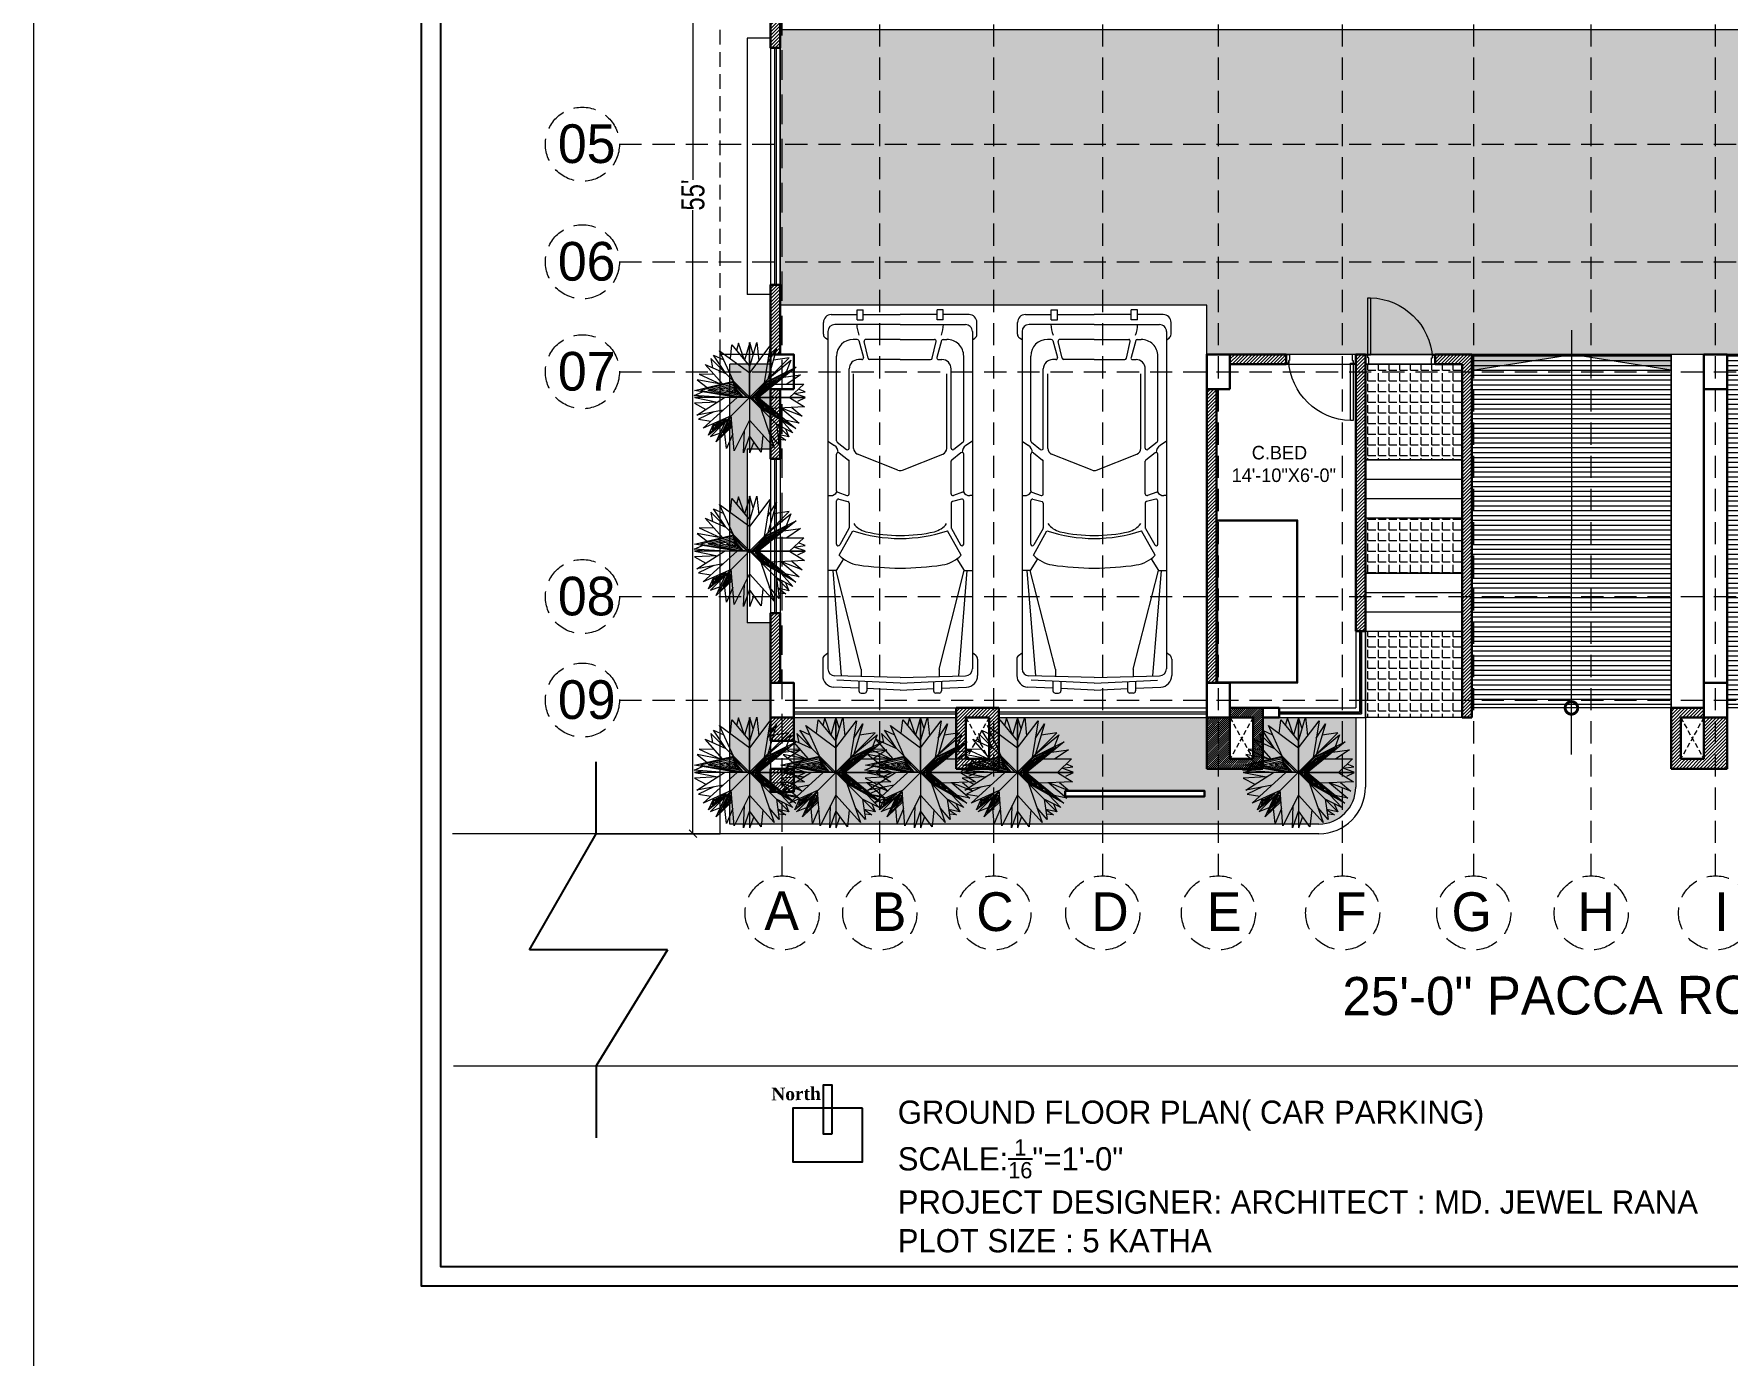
# Model space of a CAD drawing. Header units: inches. Extents: x 23587 to 406221, y -226199 to -75910.
# Drawn here: x 389776 to 390651, y -213408 to -212725 of the extents above; entities that cross this region are included whole.
import ezdxf

# ---------------------------------------------------------------- set-up
doc = ezdxf.new("R2010")
doc.units = ezdxf.units.IN
doc.header["$LTSCALE"] = 25.4
doc.header["$MEASUREMENT"] = 0
doc.header["$PDMODE"] = 34
doc.linetypes.add('DASHED', pattern=[0.75, 0.5, -0.25])
for name, color, linetype, lineweight in [('COLOUM', 1, 'Continuous', 40), ('Fresh air fan', 250, 'Continuous', 0), ('North Line', 7, 'Continuous', 0), ('sill', 252, 'Continuous', 13), ('Text.', 7, 'Continuous', 13), ('wall', 7, 'Continuous', 30)]:
    doc.layers.add(name, color=color, linetype=linetype, lineweight=lineweight)
doc.layers.add('DOOR', color=42, linetype='Continuous')
doc.styles.add('2', font='ARIALN.TTF')
doc.styles.add('ATTR', font='romans.shx', dxfattribs={"width": 0.8, "height": 0.7})
doc.styles.add('MtXpl_Times_New_Roma', font='timesbd.ttf')
doc.styles.add('style3', font='TCCM____.TTF')
doc.styles.add('Swis 721 LrCn BT', font='swisscl.ttf')
doc.dimstyles.new('WORKING DIM_01', dxfattribs={"dimtxt": 7, "dimasz": 4, "dimexe": 0.03, "dimexo": 0.0125, "dimgap": 0.0125, "dimtad": 0, "dimdec": 0, "dimzin": 0, "dimdsep": 46, "dimlunit": 4, "dimtxsty": 'Swis 721 LrCn BT', "dimblk": 'ARCHTICK', "dimcen": 0.135, "dimdle": 0.03, "dimclrd": 256, "dimclre": 256, "dimclrt": 256, "dimadec": 0, "dimazin": 0, "dimtfac": 1, "dimtdec": 0, "dimtofl": 0, "dimtmove": 2, "dimatfit": 3, "dimldrblk": 'ARCHTICK', "dimfxl": 0, "dimtolj": 1, "dimtzin": 0, "dimlwd": -1, "dimlwe": -1, "dimarcsym": 0})
pattern_1 = [(45, (384971.2853, -207344.2327), (-0.88388348, 0.88388348), [])]
pattern_2 = [(180, (384971.2853, -207344.2327), (-4e-16, -2.5), [])]
pattern_3 = [(0, (384971.285, -207344.233), (0, 5.5), [4, -1.5]), (90, (384971.285, -207344.233), (-5.5, 3e-16), [4, -1.5])]

# ---------------------------------------------------------------- blocks, each defined once
blk = doc.blocks.new('_ArchTick')
at = {"color": 0, "linetype": 'ByBlock', "const_width": 0.15}
blk.add_lwpolyline([(-0.5, -0.5), (0.5, 0.5)], dxfattribs=at)
blk = doc.blocks.new('*D69')
at = {"layer": 'Defpoints', "color": 0, "lineweight": 13, "ltscale": 0.09, "transparency": 16777216}
for p in [(390130.96, -212478.7), (390116.87, -213138.7), (390130.96, -213138.7)]:
    blk.add_point(p, dxfattribs=at)
at = {"layer": 'Fresh air fan', "linetype": 'Continuous', "ltscale": 0.09, "transparency": 16777216}
for p, q in [((390120.87, -212478.7), (390116.84, -212478.7)), ((390116.87, -212478.67), (390116.87, -212800.84)), ((390116.87, -213138.73), (390116.87, -212816.55)), ((390120.87, -213138.7), (390116.84, -213138.7))]:
    blk.add_line(p, q, dxfattribs=at)
at = {"layer": 'Fresh air fan', "ltscale": 0.09, "transparency": 16777216, "xscale": 4, "yscale": 4, "zscale": 4}
for p, rotation in [((390116.87, -212478.7), 90), ((390116.87, -213138.7), 270)]:
    blk.add_blockref('_ArchTick', p, dxfattribs=dict(at, rotation=rotation))
at = {"layer": 'Fresh air fan', "lineweight": 9, "ltscale": 0.09, "transparency": 16777216, "insert": (390116.87, -212808.7), "char_height": 12, "attachment_point": 5, "rotation": 90, "style": 'Swis 721 LrCn BT'}
blk.add_mtext("\\A1;55'", dxfattribs=at)
blk = doc.blocks.new('ghdfghdfg')
at = {"color": 251, "linetype": 'Continuous', "lineweight": 5, "true_color": 0x636466}
for p, q in [((618.39, -8147), (612.26, -8147)), ((621.25, -8149.36), (620.34, -8148.03)), ((784.36, -8147.53), (782.92, -8149.36)), ((786.19, -8146.64), (794.76, -8146.64)), ((608.2, -8151.06), (608.2, -8164.39)), ((613.37, -8186.69), (613.37, -8152.95)), ((616.96, -8149.36), (791.25, -8149.36)), ((673.45, -8153.85), (629.68, -8153.85)), ((673.59, -8149.36), (675.79, -8152.7)), ((674.13, -8154.17), (677.91, -8158.93)), ((679.64, -8155.24), (683.36, -8160)), ((699.24, -8153.85), (680.32, -8153.85)), ((700.05, -8154.42), (701.72, -8159.18)), ((701.71, -8149.36), (701.76, -8150.7)), ((703.62, -8154.91), (704.77, -8159.67)), ((726.8, -8153.85), (704.46, -8153.85)), ((718.75, -8160.22), (727.22, -8155.46)), ((732.58, -8155.22), (719.96, -8162.2)), ((734.44, -8157.36), (740.53, -8153.54)), ((740.53, -8153.54), (740.53, -8149.36)), ((794.97, -8156.4), (740.53, -8151.99)), ((791.38, -8166.57), (740.53, -8153.54)), ((795.76, -8186.69), (794.87, -8152.89)), ((798.61, -8186.69), (797.05, -8153.99)), ((801.3, -8165.34), (800.71, -8152.32)), ((610.98, -8164.39), (605.81, -8164.39)), ((605.81, -8164.39), (605.81, -8167.61)), ((610.98, -8164.39), (610.98, -8167.61)), ((621.05, -8164.46), (621.05, -8162.47)), ((621.69, -8165.29), (630.38, -8167.7)), ((631.47, -8166.87), (631.47, -8165.12)), ((677.23, -8160.33), (636.27, -8160.33)), ((677.38, -8162.63), (638.82, -8162.63)), ((688.6, -8185.52), (680.31, -8164.62)), ((700.91, -8160.33), (684.03, -8160.33)), ((705.61, -8160.33), (718.33, -8160.33)), ((797.6, -8165.34), (802.61, -8165.34)), ((610.98, -8167.61), (605.81, -8167.61)), ((608.2, -8167.61), (608.2, -8186.69)), ((621.05, -8186.69), (621.05, -8168.9)), ((630.81, -8170.08), (622.11, -8168.06)), ((631.47, -8186.69), (631.47, -8170.92)), ((791.38, -8166.57), (795.23, -8166.57)), ((797.79, -8169.45), (802.61, -8169.45)), ((802.28, -8186.69), (801.49, -8169.45)), ((803.81, -8166.55), (803.81, -8168.24)), ((608.2, -8205.76), (608.2, -8186.69)), ((613.37, -8186.69), (613.37, -8220.42)), ((621.05, -8186.69), (621.05, -8204.47)), ((631.47, -8186.69), (631.47, -8202.45)), ((688.6, -8187.85), (680.31, -8208.75)), ((795.76, -8186.69), (794.87, -8220.48)), ((798.61, -8186.69), (797.05, -8219.38)), ((802.28, -8186.69), (801.49, -8203.92)), ((610.98, -8205.76), (605.81, -8205.76)), ((605.81, -8208.98), (605.81, -8205.76)), ((610.98, -8208.98), (605.81, -8208.98)), ((608.2, -8222.31), (608.2, -8208.98)), ((610.98, -8208.98), (610.98, -8205.76)), ((621.05, -8208.91), (621.05, -8210.9)), ((621.69, -8208.08), (630.38, -8205.67)), ((630.81, -8203.29), (622.11, -8205.31)), ((631.47, -8206.5), (631.47, -8208.25)), ((791.38, -8206.8), (740.53, -8219.83)), ((791.38, -8206.8), (795.23, -8206.8)), ((797.6, -8208.03), (802.61, -8208.03)), ((797.79, -8203.92), (802.61, -8203.92)), ((801.3, -8208.03), (800.71, -8221.05)), ((803.81, -8206.82), (803.81, -8205.13)), ((677.23, -8213.04), (636.27, -8213.04)), ((677.38, -8210.74), (638.82, -8210.74)), ((674.13, -8219.2), (677.91, -8214.44)), ((679.64, -8218.13), (683.36, -8213.37)), ((700.91, -8213.04), (684.03, -8213.04)), ((700.05, -8218.95), (701.72, -8214.19)), ((703.62, -8218.46), (704.77, -8213.7)), ((705.61, -8213.04), (718.33, -8213.04)), ((718.75, -8213.15), (727.22, -8217.91)), ((732.58, -8218.15), (719.96, -8211.17)), ((734.44, -8216.01), (740.53, -8219.83)), ((794.97, -8216.98), (740.53, -8221.38)), ((618.39, -8226.37), (612.26, -8226.37)), ((616.96, -8224.01), (791.25, -8224.01)), ((621.25, -8224.01), (620.34, -8225.34)), ((673.45, -8219.52), (629.68, -8219.52)), ((673.59, -8224.01), (675.79, -8220.67)), ((699.24, -8219.52), (680.32, -8219.52)), ((701.71, -8224.01), (701.76, -8222.67)), ((726.8, -8219.52), (704.46, -8219.52)), ((740.53, -8219.83), (740.53, -8224.01)), ((784.36, -8225.84), (782.92, -8224.01)), ((786.19, -8226.73), (794.76, -8226.73))]:
    blk.add_line(p, q, dxfattribs=at)
for centre, radius, start, end in [((612.26, -8151.06), 4.05, 89.99999, 180), ((618.39, -8149.36), 2.36, 34.30673, 89.99999), ((786.19, -8148.97), 2.33, 89.99999, 141.84602), ((794.76, -8152.59), 5.95, 2.62552, 89.99999), ((616.96, -8152.95), 3.59, 89.99999, 180), ((629.68, -8162.47), 8.62, 89.99999, 180), ((673.45, -8154.71), 0.862, 38.45364, 89.99999), ((679.4, -8150.31), 4.33, 213.48423, 270.79153), ((680.32, -8154.71), 0.862, 89.99999, 217.93823), ((699.24, -8154.71), 0.862, 19.34337, 89.99999), ((698.21, -8150.83), 3.55, 295.94512, 2.11763), ((704.46, -8154.71), 0.862, 89.99999, 193.59511), ((726.8, -8154.71), 0.862, 299.34196, 89.99999), ((720.59, -8167.52), 17.18, 8.56085, 45.72807), ((791.25, -8152.99), 3.62, 1.49636, 89.99999), ((613.37, -8178.91), 14.6, 68.14552, 89.99999), ((621.92, -8164.46), 0.862, 180, 254.51142), ((636.27, -8165.12), 4.79, 89.99999, 180), ((677.23, -8159.47), 0.862, 270, 38.45364), ((677.38, -8165.78), 3.15, 21.64506, 89.99999), ((684.03, -8159.47), 0.862, 217.93823, 270), ((700.91, -8159.47), 0.862, 270, 19.34337), ((705.61, -8159.47), 0.862, 193.59511, 270), ((709.21, -8172), 11.65, 15.30678, 52.95835), ((718.33, -8159.47), 0.862, 270, 299.34196), ((645.98, -8186.69), 77.92, 360, 18.3137), ((593.3, -8186.69), 145.91, 360, 8.56085), ((802.61, -8166.55), 1.21, 360, 89.99999), ((621.92, -8168.9), 0.862, 76.94914, 180), ((630.61, -8166.87), 0.862, 254.51142, 360), ((630.61, -8170.92), 0.862, 360, 76.94914), ((639.88, -8186.69), 82.49, 360, 12.43545), ((802.61, -8168.24), 1.21, 270, 360), ((685.68, -8186.69), 3.15, 338.35494, 21.64506), ((645.98, -8186.69), 77.92, 341.6863, 360), ((639.88, -8186.69), 82.49, 347.56455, 360), ((593.3, -8186.69), 145.91, 351.43918, 360), ((613.37, -8194.46), 14.6, 270, 291.85449), ((621.92, -8204.47), 0.862, 180, 283.05087), ((621.92, -8208.91), 0.862, 105.48858, 180), ((630.61, -8206.5), 0.862, 360, 105.48858), ((630.61, -8202.45), 0.862, 283.05087, 360), ((636.27, -8208.25), 4.79, 180, 270), ((677.38, -8207.59), 3.15, 270, 338.35494), ((709.21, -8201.37), 11.65, 307.04166, 344.69324), ((720.59, -8205.85), 17.18, 314.27191, 351.43918), ((802.61, -8205.13), 1.21, 360, 89.99999), ((802.61, -8206.82), 1.21, 270, 360), ((629.68, -8210.9), 8.62, 180, 270), ((679.4, -8223.06), 4.33, 89.20849, 146.51577), ((677.23, -8213.9), 0.862, 321.54636, 89.99999), ((680.32, -8218.66), 0.862, 142.06177, 270), ((684.03, -8213.9), 0.862, 89.99999, 142.06177), ((699.24, -8218.66), 0.862, 270, 340.65663), ((700.91, -8213.9), 0.862, 340.65663, 89.99999), ((704.46, -8218.66), 0.862, 166.40488, 270), ((705.61, -8213.9), 0.862, 89.99999, 166.40488), ((718.33, -8213.9), 0.862, 60.65802, 89.99999), ((726.8, -8218.66), 0.862, 270, 60.65802), ((612.26, -8222.31), 4.05, 180, 270), ((616.96, -8220.42), 3.59, 180, 270), ((618.39, -8224.01), 2.36, 270, 325.69327), ((673.45, -8218.66), 0.862, 270, 321.54636), ((698.21, -8222.54), 3.55, 357.88237, 64.05487), ((786.19, -8224.4), 2.33, 218.15397, 270), ((791.25, -8220.38), 3.62, 270, 358.50364), ((794.76, -8220.78), 5.95, 270, 357.37447)]:
    blk.add_arc(centre, radius, start, end, dxfattribs=at)
at = {"color": 251, "lineweight": 5, "true_color": 0x636466, "style": 'ATTR', "width": 0.8, "flags": 9}
blk.add_attdef('ESTCODE', (802.28, -8186.69), '', height=0.0415, dxfattribs=at)
blk = doc.blocks.new('VNBVN')
at = {"layer": 'DOOR', "color": 8, "lineweight": 5}
for points in [[(24894.12, -74768.93), (24892.62, -74768.93), (24892.62, -74801.93), (24894.12, -74801.93)], [(24855.62, -74801.93), (24855.62, -74806.93), (24857.62, -74806.93), (24857.62, -74803.43), (24857.12, -74803.43), (24857.12, -74801.93)], [(24895.62, -74801.93), (24895.62, -74806.93), (24893.62, -74806.93), (24893.62, -74803.43), (24894.12, -74803.43), (24894.12, -74801.93)]]:
    blk.add_lwpolyline(points, close=True, dxfattribs=at)
blk.add_arc((24893.65, -74805.51), 36.59, 91.61664, 176.74645, dxfattribs=at)
blk = doc.blocks.new('SHDFGH')
at = {"layer": 'Fresh air fan', "color": 254, "linetype": 'DASHED', "lineweight": 9, "ltscale": 1.2}
blk.add_line((5191.68, -4745.58), (5191.68, -4028.63), dxfattribs=at)
at = {"layer": 'Fresh air fan', "color": 254, "linetype": 'DASHED', "lineweight": 9, "ltscale": 0.9}
for p, q in [((5242.18, -4745.58), (5242.18, -4028.63)), ((5301.18, -4745.58), (5301.18, -4028.63)), ((5357.43, -4745.58), (5357.43, -4028.63)), ((5417.18, -4745.58), (5417.18, -4028.63)), ((5481.43, -4745.58), (5481.43, -4028.63)), ((5549.18, -4745.58), (5549.18, -4028.63)), ((5609.93, -4745.58), (5609.93, -4028.63)), ((5674.18, -4745.58), (5674.18, -4028.63)), ((5107.56, -4367.4), (5987.06, -4367.4)), ((5107.56, -4428.17), (5987.06, -4428.17)), ((5107.56, -4484.98), (5987.06, -4484.98)), ((5107.56, -4601.17), (5987.06, -4601.17)), ((5107.56, -4654.67), (5987.06, -4654.67))]:
    blk.add_line(p, q, dxfattribs=at)
for centre in [(5088.43, -4367.4), (5088.43, -4428.17), (5088.43, -4484.98), (5088.43, -4601.17), (5088.43, -4654.67), (5191.68, -4764.62), (5242.18, -4764.62), (5301.18, -4764.62), (5357.43, -4764.62), (5417.18, -4764.62), (5481.43, -4764.62), (5549.18, -4764.62), (5609.93, -4764.62), (5674.18, -4764.62)]:
    blk.add_circle(centre, 19.14, dxfattribs=at)
at = {"layer": 'Fresh air fan', "color": 254, "lineweight": 25, "ltscale": 0.09, "char_height": 20, "attachment_point": 1, "style": '2'}
for s, width, insert in [('{\\fCentury Gothic|b0|i0|c0|p34;05}', 20, (5075.77, -4357.12)), ('{\\fCentury Gothic|b0|i0|c0|p34;06}', 20, (5075.77, -4417.89)), ('{\\fCentury Gothic|b0|i0|c0|p34;07}', 26.7078, (5075.77, -4474.71)), ('{\\fCentury Gothic|b0|i0|c0|p34;08}', 20, (5075.77, -4590.89)), ('{\\fCentury Gothic|b0|i0|c0|p34;09}', 20, (5075.77, -4644.39))]:
    blk.add_mtext_dynamic_manual_height_columns(s, width=width, gutter_width=0.5, heights=[0], dxfattribs=dict(at, insert=insert))
at = {"layer": 'Fresh air fan', "color": 250, "lineweight": 25, "ltscale": 0.09, "char_height": 20, "attachment_point": 1, "style": '2'}
for s, insert in [('{\\fCentury Gothic|b0|i0|c0|p34;A}', (5182.51, -4753.38)), ('{\\fCentury Gothic|b0|i0|c0|p34;B}', (5238.07, -4753.97)), ('{\\fCentury Gothic|b0|i0|c0|p34;C}', (5292.01, -4753.97)), ('{\\fCentury Gothic|b0|i0|c0|p34;D}', (5351.49, -4753.97)), ('{\\fCentury Gothic|b0|i0|c0|p34;E}', (5411.24, -4753.97)), ('{\\fCentury Gothic|b0|i0|c0|p34;F}', (5477.34, -4753.97)), ('{\\fCentury Gothic|b0|i0|c0|p34;G}', (5537.7, -4753.97)), ('{\\fCentury Gothic|b0|i0|c0|p34;H}', (5602.84, -4753.97)), ('{\\fCentury Gothic|b0|i0|c0|p34;I}', (5673.55, -4753.97))]:
    blk.add_mtext_dynamic_manual_height_columns(s, width=20, gutter_width=0.5, heights=[0], dxfattribs=dict(at, insert=insert))
blk = doc.blocks.new('DSFGHSDFGHSDF')
at = {"lineweight": 0}
h = blk.add_hatch(color=92, dxfattribs=at)
h.paths.add_polyline_path([(3123.1, -10937.2), (3056.1, -10953), (3129.4, -10965.3), (3150.7, -10965.3), (3151, -10965.1), (3150.5, -10964.6)])
h.paths.add_polyline_path([(3146, -10963.4), (3146.3, -10964.7), (3131, -10963.8), (3067.1, -10953), (3122.4, -10939.6)], flags=16)
h.paths.add_polyline_path([(3146.3, -10964.7), (3139.5, -10963.6), (3129.2, -10962.6), (3079.2, -10952.4), (3122.8, -10942)], flags=16)
h.paths.add_polyline_path([(3139.5, -10963.6), (3136.4, -10961.5), (3090.1, -10952.5), (3123.8, -10945.2)], flags=0)
blk.add_hatch(color=92, dxfattribs=at).paths.add_polyline_path([(3231.4, -10912.8), (3176.3, -10939.7), (3151, -10965.1), (3151.2, -10965.3), (3166.4, -10965.3)])
h = blk.add_hatch(color=92, dxfattribs=at)
h.paths.add_polyline_path([(3121, -11015.4), (3119.5, -10996.5), (3109.5, -11006.5), (3093.4, -11041.8)])
h.paths.add_polyline_path([(3119.4, -11013.7), (3119.5, -10999.2), (3111.1, -11008.1), (3111.5, -11008.7), (3098.9, -11034.8)], flags=16)
at = {"color": 92, "linetype": 'Continuous', "lineweight": 0}
for p, q in [((3118, -10898.2), (3120.4, -10874.5)), ((3120.4, -10874.5), (3151.2, -10911.6)), ((3132.1, -10871.4), (3128.4, -10884.2)), ((3142.4, -10901), (3132.1, -10871.4)), ((3151.2, -10870.4), (3142.4, -10901)), ((3151, -10965.1), (3151, -10870.4)), ((3151, -10870.4), (3151, -11060.3)), ((3151.2, -10911.6), (3163.4, -10870.2)), ((3157.4, -10890.4), (3151.2, -10870.4)), ((3151.2, -10922.6), (3186.6, -10876.2)), ((3163.4, -10870.2), (3166.7, -10902.3)), ((3186.6, -10876.2), (3176.3, -10939.7)), ((3181.8, -10906), (3197.5, -10881.4)), ((3197.5, -10881.4), (3182.3, -10933.7)), ((3104.2, -10941.7), (3074.3, -10908.1)), ((3074.3, -10908.1), (3109.8, -10923.9)), ((3218.8, -10897.2), (3083.6, -11032.4)), ((3218.5, -11032.6), (3084, -10898.1)), ((3084, -10898.1), (3087.1, -10913.8)), ((3109.8, -10923.9), (3088.8, -10892.5)), ((3088.8, -10892.5), (3106.4, -10900.3)), ((3123.1, -10937.2), (3099.4, -10884.6)), ((3099.4, -10884.6), (3151.3, -10922.6)), ((3151, -10965.1), (3218.8, -10897.2)), ((3182.3, -10933.7), (3222, -10900.7)), ((3219.1, -10896.9), (3191.9, -10900.8)), ((3222, -10900.7), (3214, -10921.3)), ((3056.1, -10953), (3123.1, -10937.2)), ((3101.4, -10942.3), (3060.4, -10934.6)), ((3060.4, -10934.6), (3077.6, -10947.9)), ((3089.9, -10925.6), (3064.2, -10924.9)), ((3064.2, -10924.9), (3101.4, -10942.3)), ((3122.4, -10939.6), (3067.1, -10953)), ((3146, -10963.4), (3122.4, -10939.6)), ((3155.4, -10964), (3179.3, -10939.2)), ((3196.8, -10935.4), (3164, -10962.8)), ((3217.5, -10921.8), (3165, -10964.5)), ((3209.3, -10927.6), (3165, -10963.2)), ((3231.4, -10912.8), (3166.4, -10965.3)), ((3188.5, -10940.9), (3172.5, -10955.1)), ((3176.3, -10939.7), (3231.4, -10912.8)), ((3179.3, -10939.2), (3217.5, -10921.8)), ((3180.4, -10941.4), (3209.3, -10927.6)), ((3180.7, -10942.6), (3196.8, -10935.4)), ((3181, -10943.8), (3188.5, -10940.9)), ((3209.7, -10930.2), (3238.7, -10926.2)), ((3238.7, -10926.2), (3215.2, -10942)), ((3055.4, -10961.6), (3069.8, -10955.3)), ((3107.8, -10965.3), (3055.4, -10961.6)), ((3246.8, -10965.3), (3055.9, -10965.3)), ((3129.4, -10965.3), (3056.1, -10953)), ((3069.4, -10962.6), (3056.4, -10965.3)), ((3056.4, -10965.3), (3095.6, -10973)), ((3060.2, -10995.5), (3107.8, -10965.3)), ((3067.1, -10953), (3131, -10963.8)), ((3071.1, -11018), (3129.4, -10965.3)), ((3122.8, -10942), (3079.2, -10952.4)), ((3079.2, -10952.4), (3129.2, -10962.6)), ((3123.8, -10945.2), (3090.1, -10952.5)), ((3090.1, -10952.5), (3136.4, -10961.5)), ((3123.8, -10948.1), (3101.1, -10952)), ((3101.1, -10952), (3132.4, -10959)), ((3123.9, -10950.5), (3111.1, -10952.4)), ((3111.1, -10952.4), (3128, -10956)), ((3124.2, -10952.4), (3120.4, -10953.5)), ((3146.3, -10964.7), (3122.8, -10942)), ((3139.5, -10963.6), (3123.8, -10945.2)), ((3136.4, -10961.5), (3123.8, -10948.1)), ((3132.4, -10959), (3123.9, -10950.5)), ((3128, -10956), (3124.2, -10952.4)), ((3129.2, -10962.6), (3139.5, -10963.6)), ((3131, -10963.8), (3146.3, -10964.7)), ((3151.2, -10965.3), (3150.5, -10964.6)), ((3151.2, -10965.3), (3151, -10965.1)), ((3151.2, -10965.3), (3246.8, -10965.3)), ((3153.8, -10966.3), (3172.2, -10983.6)), ((3155.4, -10964), (3156.9, -10964.3)), ((3165.8, -10966.4), (3156.2, -10966.7)), ((3156.2, -10966.7), (3172.5, -10983)), ((3156.9, -10964.3), (3180.4, -10941.4)), ((3165, -10964.5), (3156.9, -10964.3)), ((3165.8, -10967.9), (3160.7, -10968.1)), ((3160.7, -10968.1), (3173.7, -10982.3)), ((3160.9, -10963), (3180.7, -10942.6)), ((3165, -10963.2), (3160.9, -10963)), ((3166.7, -10969.2), (3163.3, -10970)), ((3163.3, -10970), (3174.6, -10981.9)), ((3164, -10962.8), (3181, -10943.8)), ((3221.2, -11011.4), (3165.8, -10966.4)), ((3209, -11003.2), (3165.8, -10967.9)), ((3166.4, -10965.3), (3230.9, -11018.4)), ((3194.8, -10993.7), (3166.7, -10969.2)), ((3172.5, -10955.1), (3180.3, -10944.8)), ((3195.2, -10942), (3244.2, -10942.1)), ((3244.2, -10942.1), (3220, -10965.3)), ((3220, -10965.3), (3245.7, -10981.3)), ((3227.5, -10958), (3246.5, -10955.6)), ((3247, -10964.7), (3227.5, -10958)), ((3247, -10965.9), (3233.7, -10972.3)), ((3246.5, -10955.6), (3235.2, -10950.8)), ((3095.6, -10973), (3055.8, -10974.9)), ((3055.8, -10974.9), (3075.7, -10985.7)), ((3105.6, -10986.9), (3060.2, -10995.5)), ((3089.3, -10990), (3062.9, -11002.7)), ((3119.5, -10996.5), (3071.1, -11018)), ((3111.1, -11008.1), (3119.5, -10999.2)), ((3119.5, -10999.2), (3119.4, -11013.7)), ((3124.3, -11057.3), (3119.5, -10996.5)), ((3166.4, -10970.7), (3165.3, -10971.6)), ((3165.3, -10971.6), (3176.1, -10981.4)), ((3184.4, -10986.3), (3166.4, -10970.7)), ((3230.9, -11018.4), (3170.1, -10984.2)), ((3170.1, -10984.2), (3193.5, -11051.3)), ((3172.2, -10983.6), (3221.2, -11011.4)), ((3172.5, -10983), (3209, -11003.2)), ((3173.7, -10982.3), (3194.8, -10993.7)), ((3174.6, -10981.9), (3184.4, -10986.3)), ((3245.7, -10981.3), (3189, -10983.9)), ((3241.5, -10997.3), (3204.8, -10983.2)), ((3204.8, -10983.2), (3236.3, -11009.3)), ((3223.6, -10982.3), (3241.5, -10997.3)), ((3062.9, -11002.7), (3084.2, -11006.2)), ((3109.5, -11006.5), (3080.3, -11029.8)), ((3080.3, -11029.8), (3089.2, -11010)), ((3083.5, -11032.5), (3100.7, -11025.9)), ((3084.3, -11025), (3110.4, -11002.2)), ((3086.6, -11020.9), (3102.8, -11007.2)), ((3090, -11012.4), (3086.6, -11020.9)), ((3110.4, -11002.2), (3090, -11012.4)), ((3102.8, -11007.2), (3091, -11014.6)), ((3093.4, -11041.8), (3109.5, -11006.5)), ((3121, -11015.4), (3093.4, -11041.8)), ((3098.9, -11034.8), (3111.5, -11008.7)), ((3119.4, -11013.7), (3098.9, -11034.8)), ((3104.7, -11025.8), (3111.7, -11010.3)), ((3118.4, -11012.9), (3104.7, -11025.8)), ((3111.1, -11053.2), (3108.3, -11027.6)), ((3116.4, -11012), (3108.5, -11020.8)), ((3108.5, -11020.8), (3111.3, -11012.9)), ((3110.9, -11014.8), (3108.5, -11020.8)), ((3114, -11012), (3110.9, -11014.8)), ((3111.1, -11008.1), (3111.5, -11008.7)), ((3122, -11027.5), (3111.1, -11053.2)), ((3111.3, -11012.9), (3114.1, -11010.7)), ((3111.5, -11008.7), (3117.1, -11004.5)), ((3111.7, -11010.3), (3115, -11008)), ((3114.1, -11010.7), (3114, -11012)), ((3115, -11008), (3116.4, -11012)), ((3117.1, -11004.5), (3118.4, -11012.9)), ((3151, -11004.3), (3124.3, -11057.3)), ((3140.6, -11060.5), (3142, -11022.2)), ((3193.5, -11051.3), (3151, -11004.3)), ((3202.1, -11046.5), (3184.9, -11026.5)), ((3225.5, -11025.8), (3197.2, -11011.3)), ((3197.2, -11011.3), (3202.1, -11046.5)), ((3205.2, -11003.9), (3225.5, -11025.8)), ((3212.8, -11019.3), (3218.8, -11033.2)), ((3236.3, -11009.3), (3214.3, -11005)), ((3151, -11031.4), (3140.6, -11060.5)), ((3158.2, -11041.3), (3150.9, -11061.1)), ((3170.9, -11059.1), (3151, -11031.4)), ((3174, -11029.8), (3170.9, -11059.1)), ((3218.8, -11033.2), (3199.6, -11028.8)), ((3199.6, -11028.8), (3213.2, -11038.4)), ((3213.2, -11038.4), (3200.8, -11037.4))]:
    blk.add_line(p, q, dxfattribs=at)
at = {"color": 92, "lineweight": 0}
for p, q in [((3090.1, -10952.5), (3079.2, -10952.4)), ((3123.8, -10945.2), (3122.8, -10942)), ((3136.4, -10961.5), (3139.5, -10963.6)), ((3139.5, -10963.6), (3146.3, -10964.7)), ((3146, -10963.4), (3146.3, -10964.7))]:
    blk.add_line(p, q, dxfattribs=at)

msp = doc.modelspace()

# ---------------------------------------------------------------- hatches: boundary and pattern name
at = {"layer": 'Fresh air fan', "lineweight": 5, "ltscale": 0.09}
h = msp.add_hatch(dxfattribs=at)
h.set_pattern_fill('ANSI31', color=254, scale=10)
h.set_pattern_definition(pattern_1)
h.paths.add_polyline_path([(390161.96, -212696.7), (390156.96, -212696.7), (390156.96, -212732.7), (390161.96, -212732.7)])
h = msp.add_hatch(dxfattribs=at)
h.set_pattern_fill('ANGLE', color=254, scale=20)
h.set_pattern_definition(pattern_3)
h.paths.add_polyline_path([(390161.96, -212723.13), (390890.96, -212723.13), (390890.96, -212779.7), (390890.96, -212802.7), (390890.96, -212865.64), (390765.96, -212865.64), (390765.96, -212891.01), (390382.46, -212891.01), (390382.46, -212865.64), (390161.96, -212865.64)])
h = msp.add_hatch(dxfattribs=at)
h.set_pattern_fill('ANSI31', color=254, scale=10)
h.set_pattern_definition(pattern_1)
h.paths.add_polyline_path([(390161.96, -212855.01), (390156.96, -212855.01), (390156.96, -212891.01), (390161.96, -212891.01)])
h = msp.add_hatch(dxfattribs=at)
h.set_pattern_fill('AR-SAND', color=72, scale=0.75)
h.set_pattern_definition([(37.5, (384971.2853, -207344.2327), (-0.04724502, 1.44511783), [0, -1.14, 0, -1.275, 0, -1.21875]), (7.5, (384971.2853, -207344.2327), (1.32733253, 2.11660955), [0, -0.615, 0, -1.0275, 0, -0.39375]), (327.5, (384970.3628, -207344.2327), (2.3356064, 0.0042443), [0, -0.375, 0, -1.35, 0, -1.7625]), (317.5, (384970.3628, -207344.2327), (2.25459495, 0.65825667), [0, -0.1875, 0, -0.885, 0, -1.0125])])
h.paths.add_polyline_path([(390382.46, -213078.7), (390274.96, -213078.7), (390274.96, -213105.11), (390252.96, -213105.11), (390252.96, -213078.7), (390168.96, -213078.7), (390168.96, -213090.7), (390168.96, -213117.11), (390156.96, -213117.11), (390156.96, -213105.11), (390156.96, -213078.7), (390156.96, -213060.7), (390156.96, -213029.7), (390144.96, -213029.7), (390144.96, -212940.01), (390156.96, -212940.01), (390156.96, -212909.01), (390156.96, -212896.01), (390135.96, -212896.01), (390135.96, -213133.7), (390440.46, -213133.7, 0.414214), (390459.46, -213114.7), (390459.46, -213078.7), (390419.85, -213078.7), (390411.46, -213078.7), (390411.46, -213105.11), (390382.46, -213105.11)])
h.paths.add_polyline_path([(390381.25, -213116.51), (390381.25, -213119.51), (390309.25, -213119.51), (390309.25, -213116.51)], flags=16)
h = msp.add_hatch(dxfattribs=at)
h.set_pattern_fill('ANSI31', color=254, scale=10)
h.set_pattern_definition(pattern_1)
h.paths.add_polyline_path([(390423.46, -212891.01), (390394.46, -212891.01), (390394.46, -212896.01), (390423.46, -212896.01)])
h = msp.add_hatch(dxfattribs=at)
h.set_pattern_fill('ANSI31', color=254, scale=10)
h.set_pattern_definition(pattern_1)
h.paths.add_polyline_path([(390464.46, -212891.01), (390459.46, -212891.01), (390459.46, -212896.01), (390459.46, -213034.09), (390464.46, -213034.09)])
h = msp.add_hatch(dxfattribs=at)
h.set_pattern_fill('ANGLE', color=254, scale=20)
h.set_pattern_definition(pattern_3)
h.paths.add_polyline_path([(390464.46, -212896.01), (390514.46, -212896.01), (390514.46, -212945.46), (390464.46, -212945.46)])
h = msp.add_hatch(dxfattribs=at)
h.set_pattern_fill('ANSI31', color=254, scale=10)
h.set_pattern_definition(pattern_1)
h.paths.add_polyline_path([(390514.46, -213078.7), (390519.46, -213078.7), (390519.46, -212891.01), (390500.46, -212891.01), (390500.46, -212896.01), (390514.46, -212896.01)])
at = {"layer": 'Fresh air fan', "lineweight": 9, "ltscale": 0.09, "true_color": 0x636466}
h = msp.add_hatch(dxfattribs=at)
h.set_pattern_fill('ANSI31', color=251, scale=20, angle=135)
h.set_pattern_definition(pattern_2)
h.paths.add_polyline_path([(390519.46, -212891.01), (390622.46, -212891.01), (390622.46, -213073.7), (390519.46, -213073.7)])
at = {"layer": 'Fresh air fan', "lineweight": 13, "ltscale": 0.09}
h = msp.add_hatch(color=30, dxfattribs=at)
h.dxf.hatch_style = 1
h.paths.add_polyline_path([(390571.11, -212891.02), (390519.76, -212891.04), (390519.76, -212899.23)])
h = msp.add_hatch(color=30, dxfattribs=at)
h.dxf.hatch_style = 1
h.paths.add_polyline_path([(390571.11, -212891.02), (390622.46, -212891.04), (390622.46, -212899.23)])
at = {"layer": 'Fresh air fan', "lineweight": 9, "ltscale": 0.09, "true_color": 0x636466}
h = msp.add_hatch(dxfattribs=at)
h.set_pattern_fill('ANSI31', color=251, scale=20, angle=135)
h.set_pattern_definition(pattern_2)
h.paths.add_polyline_path([(390651.46, -212891.01), (390765.96, -212891.01), (390765.96, -213073.7), (390651.46, -213073.7)])
at = {"layer": 'Fresh air fan', "lineweight": 5, "ltscale": 0.09}
h = msp.add_hatch(dxfattribs=at)
h.set_pattern_fill('ANSI31', color=254, scale=10)
h.set_pattern_definition(pattern_1)
h.paths.add_polyline_path([(390161.96, -212909.01), (390156.96, -212909.01), (390156.96, -212945.01), (390161.96, -212945.01)])
h = msp.add_hatch(dxfattribs=at)
h.set_pattern_fill('ANSI31', color=254, scale=10)
h.set_pattern_definition(pattern_1)
h.paths.add_polyline_path([(390387.46, -212909.01), (390382.46, -212909.01), (390382.46, -213060.7), (390387.46, -213060.7), (390387.46, -212976.7)])
h = msp.add_hatch(dxfattribs=at)
h.set_pattern_fill('ANGLE', color=254, scale=20)
h.set_pattern_definition(pattern_3)
h.paths.add_polyline_path([(390464.46, -212975.46), (390514.46, -212975.46), (390514.46, -213004.09), (390464.46, -213004.09)])
h = msp.add_hatch(dxfattribs=at)
h.set_pattern_fill('ANSI31', color=254, scale=10)
h.set_pattern_definition(pattern_1)
h.paths.add_polyline_path([(390161.96, -213024.7), (390156.96, -213024.7), (390156.96, -213060.7), (390161.96, -213060.7)])
h = msp.add_hatch(dxfattribs=at)
h.set_pattern_fill('ANGLE', color=254, scale=20)
h.set_pattern_definition(pattern_3)
h.paths.add_polyline_path([(390464.46, -213034.09), (390514.46, -213034.09), (390514.46, -213078.7), (390464.46, -213078.7)])
h = msp.add_hatch(dxfattribs=at)
h.set_pattern_fill('ANSI31', color=254, scale=10)
h.set_pattern_definition(pattern_1)
h.paths.add_polyline_path([(390168.96, -213078.7), (390156.96, -213078.7), (390156.96, -213090.7), (390168.96, -213090.7)])
h = msp.add_hatch(dxfattribs=at)
h.set_pattern_fill('ANSI31', color=254, scale=10)
h.set_pattern_definition(pattern_1)
h.paths.add_polyline_path([(390252.96, -213105.11), (390274.96, -213105.11), (390274.96, -213073.7), (390252.96, -213073.7)])
h.paths.add_polyline_path([(390257.96, -213078.7), (390269.96, -213078.7), (390269.96, -213100.11), (390257.96, -213100.11)], flags=16)
h = msp.add_hatch(dxfattribs=at)
h.set_pattern_fill('ANSI31', color=254, scale=6)
h.set_pattern_definition([(45, (384967.2853, -208415.03005), (-0.530330086, 0.530330086), [])])
h.paths.add_polyline_path([(390411.46, -213073.7), (390394.46, -213073.7), (390394.46, -213078.7), (390406.46, -213078.7), (390406.46, -213100.11), (390394.46, -213100.11), (390394.46, -213078.7), (390382.46, -213078.7), (390382.46, -213105.11), (390411.46, -213105.11)])
h = msp.add_hatch(dxfattribs=at)
h.set_pattern_fill('ANSI31', color=254, scale=10)
h.set_pattern_definition(pattern_1)
h.paths.add_polyline_path([(390622.46, -213073.7), (390622.46, -213105.11), (390651.46, -213105.11), (390651.46, -213078.7), (390639.46, -213078.7), (390639.46, -213100.11), (390627.46, -213100.11), (390627.46, -213078.7), (390639.46, -213078.7), (390639.46, -213073.7)])
h = msp.add_hatch(dxfattribs=at)
h.set_pattern_fill('ANSI31', color=254, scale=10)
h.set_pattern_definition(pattern_1)
h.paths.add_polyline_path([(390156.96, -213105.11), (390156.96, -213117.11), (390168.96, -213117.11), (390168.96, -213105.11)])

# ---------------------------------------------------------------- linework, layer by layer
at = {"layer": 'COLOUM', "lineweight": 30}
for points in [[(390168.96, -212909.01), (390156.96, -212909.01), (390156.96, -212891.01), (390168.96, -212891.01)], [(390394.46, -212909.01), (390382.46, -212909.01), (390382.46, -212891.01), (390394.46, -212891.01)], [(390651.46, -212909.01), (390639.46, -212909.01), (390639.46, -212891.01), (390651.46, -212891.01)], [(390168.96, -213078.7), (390156.96, -213078.7), (390156.96, -213060.7), (390168.96, -213060.7)], [(390394.46, -213078.7), (390382.46, -213078.7), (390382.46, -213060.7), (390394.46, -213060.7)], [(390651.46, -213078.7), (390639.46, -213078.7), (390639.46, -213060.7), (390651.46, -213060.7)]]:
    msp.add_lwpolyline(points, close=True, dxfattribs=at)
at = {"layer": 'Fresh air fan', "color": 140, "linetype": 'DASHED', "lineweight": 5, "ltscale": 0.6}
msp.add_line((390130.96, -212891.01), (390130.96, -212478.7), dxfattribs=at)
at = {"layer": 'Fresh air fan', "color": 6, "lineweight": 13, "ltscale": 0.09}
for p, q in [((390156.96, -212727.7), (390144.96, -212727.7)), ((390144.96, -212727.7), (390144.96, -212860.01)), ((390156.96, -212860.01), (390144.96, -212860.01)), ((390156.96, -212940.01), (390144.96, -212940.01)), ((390144.96, -212940.01), (390144.96, -213029.7)), ((390156.96, -213029.7), (390144.96, -213029.7))]:
    msp.add_line(p, q, dxfattribs=at)
at = {"layer": 'Fresh air fan', "color": 250, "lineweight": 13, "ltscale": 0.09}
for p, q in [((390156.96, -212732.7), (390156.96, -212855.01)), ((390158.96, -212732.7), (390158.96, -212855.01)), ((390159.96, -212732.7), (390159.96, -212855.01)), ((390161.96, -212732.7), (390161.96, -212855.01)), ((390130.96, -213138.7), (390130.96, -212891.01)), ((390156.96, -212891.01), (390130.96, -212891.01)), ((390135.96, -213133.7), (390135.96, -212896.01)), ((390156.96, -212896.01), (390135.96, -212896.01)), ((390622.46, -213073.7), (390622.46, -212891.01)), ((390639.46, -212891.01), (390622.46, -212891.01)), ((390156.96, -212945.01), (390156.96, -213024.7)), ((390158.96, -212945.01), (390158.96, -213024.7)), ((390159.96, -212945.01), (390159.96, -213024.7)), ((390161.96, -212945.01), (390161.96, -213024.7)), ((390464.46, -212945.46), (390514.46, -212945.46)), ((390464.46, -212955.46), (390514.46, -212955.46)), ((390464.46, -212965.46), (390514.46, -212965.46)), ((390464.46, -212975.46), (390514.46, -212975.46)), ((390464.46, -213004.09), (390514.46, -213004.09)), ((390464.46, -213014.09), (390514.46, -213014.09)), ((390464.46, -213024.09), (390514.46, -213024.09)), ((390459.46, -213034.09), (390459.46, -213073.7)), ((390464.46, -213034.09), (390514.46, -213034.09)), ((390464.46, -213034.09), (390464.46, -213078.7)), ((390168.96, -213073.7), (390382.46, -213073.7)), ((390168.96, -213075.7), (390252.96, -213075.7)), ((390168.96, -213076.7), (390252.96, -213076.7)), ((390168.96, -213078.7), (390252.96, -213078.7)), ((390274.96, -213075.7), (390382.46, -213075.7)), ((390274.96, -213076.7), (390382.46, -213076.7)), ((390274.96, -213078.7), (390382.46, -213078.7)), ((390419.85, -213073.7), (390459.46, -213073.7)), ((390419.85, -213078.7), (390464.46, -213078.7)), ((390459.46, -213078.7), (390459.46, -213114.7)), ((390464.46, -213078.7), (390464.46, -213114.7)), ((390440.46, -213138.7), (390130.96, -213138.7)), ((390440.46, -213133.7), (390135.96, -213133.7))]:
    msp.add_line(p, q, dxfattribs=at)
at = {"layer": 'Fresh air fan', "color": 30, "lineweight": 13, "ltscale": 0.09}
msp.add_line((390570.96, -213097.76), (390571.12, -212878.45), dxfattribs=at)
at = {"layer": 'Fresh air fan', "color": 5, "lineweight": 9, "ltscale": 0.09}
for p, q in [((390461.46, -213034.09), (390461.46, -213075.7)), ((390461.96, -213034.09), (390461.96, -213076.2)), ((390462.46, -213034.09), (390462.46, -213076.7)), ((390419.85, -213075.7), (390461.46, -213075.7)), ((390419.85, -213076.2), (390461.96, -213076.2)), ((390419.85, -213076.7), (390462.46, -213076.7))]:
    msp.add_line(p, q, dxfattribs=at)
at = {"layer": 'Fresh air fan', "color": 250, "lineweight": 5, "ltscale": 0.09}
for p, q in [((390156.96, -213078.7), (390156.96, -213117.11)), ((390168.96, -213078.7), (390168.96, -213117.11))]:
    msp.add_line(p, q, dxfattribs=at)
at = {"layer": 'Fresh air fan', "color": 8, "lineweight": 25, "ltscale": 0.09}
for p, q in [((390066.87, -213138.7), (390066.87, -213101.52)), ((390032.3, -213198.7), (390066.87, -213138.7)), ((390103.77, -213198.7), (390032.3, -213198.7)), ((390103.77, -213198.7), (390066.87, -213258.7)), ((390066.87, -213258.7), (390066.87, -213295.88))]:
    msp.add_line(p, q, dxfattribs=at)
at = {"layer": 'Fresh air fan', "color": 250, "lineweight": 25, "ltscale": 0.09}
for p, q in [((390168.96, -213105.11), (390156.96, -213105.11)), ((390168.96, -213117.11), (390156.96, -213117.11))]:
    msp.add_line(p, q, dxfattribs=at)
at = {"layer": 'Fresh air fan', "color": 250, "lineweight": 9, "ltscale": 0.09}
msp.add_line((390130.96, -213138.7), (389992.59, -213138.7), dxfattribs=at)
at = {"layer": 'Fresh air fan', "color": 250, "lineweight": 13, "ltscale": 0.09}
for points in [[(389776.17, -211262.53), (391321.51, -211262.53), (391321.51, -215588.66), (389776.17, -215588.66)], [(390423.46, -212896.01), (390459.46, -212896.01), (390459.46, -212891.01), (390423.46, -212891.01)], [(390464.46, -212891.01), (390500.46, -212891.01), (390500.46, -212896.01), (390464.46, -212896.01)], [(390464.46, -212896.01), (390514.46, -212896.01), (390514.46, -212945.46), (390464.46, -212945.46)], [(390519.46, -212891.01), (390622.46, -212891.01), (390622.46, -213073.7), (390519.46, -213073.7)], [(390651.46, -212891.01), (390765.96, -212891.01), (390765.96, -213073.7), (390651.46, -213073.7)], [(390464.46, -212975.46), (390514.46, -212975.46), (390514.46, -213004.09), (390464.46, -213004.09)], [(390387.46, -213060.7), (390429.46, -213060.7), (390429.46, -212976.7), (390387.46, -212976.7)], [(390387.96, -213060.2), (390428.96, -213060.2), (390428.96, -212977.2), (390387.96, -212977.2)], [(390464.46, -213034.09), (390514.46, -213034.09), (390514.46, -213078.7), (390464.46, -213078.7)]]:
    msp.add_lwpolyline(points, close=True, dxfattribs=at)
at = {"layer": 'Fresh air fan', "color": 250, "lineweight": 25, "ltscale": 0.09}
for points in [[(389976.52, -212371.39), (391110.21, -212371.39), (391110.21, -213372.44), (389976.52, -213372.44)], [(389986.52, -212381.39), (391100.21, -212381.39), (391100.21, -213362.44), (389986.52, -213362.44)], [(390188.73, -213293.93), (390184.27, -213293.93), (390184.27, -213268.41), (390188.73, -213268.41)], [(390204.55, -213280.56), (390168.46, -213280.56), (390168.46, -213308.35), (390204.55, -213308.35)]]:
    msp.add_lwpolyline(points, close=True, dxfattribs=at)
at = {"layer": 'Fresh air fan', "color": 250, "lineweight": 13, "ltscale": 0.09}
msp.add_lwpolyline([(390161.96, -212723.13), (390890.96, -212723.13), (390890.96, -212779.7), (390890.96, -212779.7), (390890.96, -212802.7), (390890.96, -212802.7), (390890.96, -212865.64), (390765.96, -212865.64), (390765.96, -212891.01), (390382.46, -212891.01), (390382.46, -212865.64), (390161.96, -212865.64), (390161.96, -212723.13)], dxfattribs=at)
at = {"layer": 'Fresh air fan', "color": 30, "lineweight": 13, "ltscale": 0.09}
for points in [[(390571.11, -212891.02), (390519.76, -212891.04), (390519.76, -212899.23), (390571.11, -212891.02)], [(390571.11, -212891.02), (390519.78, -212891.01), (390519.78, -212899.21), (390571.11, -212891.02)], [(390571.11, -212891.02), (390622.46, -212891.04), (390622.46, -212899.23), (390571.11, -212891.02)]]:
    msp.add_lwpolyline(points, dxfattribs=at)
at = {"layer": 'Fresh air fan', "color": 30, "lineweight": 13, "ltscale": 0.09, "const_width": 1.5}
msp.add_lwpolyline([(390567.73, -213073.7, 1), (390574.23, -213073.7, 1)], format="xyb", close=True, dxfattribs=at)
at = {"layer": 'Fresh air fan', "color": 250, "lineweight": 13, "ltscale": 0.09}
for radius in [24, 19]:
    msp.add_arc((390440.46, -213114.7), radius, 270, 0, dxfattribs=at)
at = {"layer": 'sill', "linetype": 'DASHED', "lineweight": 13, "ltscale": 0.2}
for p, q in [((390257.96, -213078.7), (390269.96, -213100.11)), ((390269.96, -213078.7), (390257.96, -213100.11)), ((390406.46, -213078.7), (390394.46, -213100.11)), ((390394.46, -213078.7), (390406.46, -213100.11)), ((390627.46, -213078.7), (390639.46, -213100.11)), ((390639.46, -213078.7), (390627.46, -213100.11))]:
    msp.add_line(p, q, dxfattribs=at)
at = {"layer": 'wall', "lineweight": 30}
for p, q in [((390394.46, -212891.01), (390423.46, -212891.01)), ((390394.46, -212896.01), (390423.46, -212896.01)), ((390423.46, -212896.01), (390423.46, -212891.01)), ((390459.46, -213034.09), (390459.46, -212891.01)), ((390459.46, -212891.01), (390464.46, -212891.01)), ((390464.46, -213034.09), (390464.46, -212891.01)), ((390500.46, -212891.01), (390519.46, -212891.01)), ((390500.46, -212891.01), (390500.46, -212896.01)), ((390500.46, -212896.01), (390514.46, -212896.01)), ((390514.46, -213078.7), (390514.46, -212896.01)), ((390519.46, -213078.7), (390519.46, -212891.01)), ((390382.46, -213060.7), (390382.46, -212909.01)), ((390387.46, -213060.7), (390387.46, -212909.01)), ((390639.46, -213060.7), (390639.46, -212909.01)), ((390651.46, -213060.7), (390651.46, -212909.01)), ((390464.46, -213034.09), (390459.46, -213034.09)), ((390252.96, -213073.7), (390252.96, -213105.11)), ((390252.96, -213073.7), (390274.96, -213073.7)), ((390269.96, -213078.7), (390257.96, -213078.7)), ((390257.96, -213078.7), (390257.96, -213100.11)), ((390269.96, -213078.7), (390269.96, -213100.11)), ((390274.96, -213073.7), (390274.96, -213105.11)), ((390382.46, -213078.7), (390382.46, -213105.11)), ((390411.46, -213073.7), (390394.46, -213073.7)), ((390394.46, -213078.7), (390394.46, -213100.11)), ((390406.46, -213078.7), (390394.46, -213078.7)), ((390406.46, -213078.7), (390406.46, -213100.11)), ((390411.46, -213073.7), (390411.46, -213105.11)), ((390411.46, -213073.7), (390419.85, -213073.7)), ((390411.46, -213078.7), (390419.85, -213078.7)), ((390419.85, -213078.7), (390419.85, -213073.7)), ((390514.46, -213078.7), (390519.46, -213078.7)), ((390622.46, -213073.7), (390622.46, -213105.11)), ((390622.46, -213073.7), (390639.46, -213073.7)), ((390627.46, -213078.7), (390627.46, -213100.11)), ((390627.46, -213078.7), (390639.46, -213078.7)), ((390639.46, -213078.7), (390639.46, -213100.11)), ((390651.46, -213078.7), (390651.46, -213105.11)), ((390252.96, -213105.11), (390274.96, -213105.11)), ((390257.96, -213100.11), (390269.96, -213100.11)), ((390411.46, -213105.11), (390382.46, -213105.11)), ((390406.46, -213100.11), (390394.46, -213100.11)), ((390622.46, -213105.11), (390651.46, -213105.11)), ((390627.46, -213100.11), (390639.46, -213100.11))]:
    msp.add_line(p, q, dxfattribs=at)
at = {"layer": 'wall', "linetype": 'Continuous', "lineweight": 0}
for p, q in [((390066.87, -213138.7), (390130.96, -213138.7)), ((389993.14, -213258.7), (390872.96, -213258.7))]:
    msp.add_line(p, q, dxfattribs=at)
at = {"layer": 'wall', "lineweight": 30}
for points in [[(390161.96, -212732.7), (390156.96, -212732.7), (390156.96, -212696.7), (390161.96, -212696.7)], [(390161.96, -212891.01), (390156.96, -212891.01), (390156.96, -212855.01), (390161.96, -212855.01)], [(390161.96, -212945.01), (390156.96, -212945.01), (390156.96, -212909.01), (390161.96, -212909.01)], [(390161.96, -213060.7), (390156.96, -213060.7), (390156.96, -213024.7), (390161.96, -213024.7)], [(390156.96, -213078.7), (390168.96, -213078.7), (390168.96, -213090.7), (390156.96, -213090.7)], [(390156.96, -213105.11), (390168.96, -213105.11), (390168.96, -213117.11), (390156.96, -213117.11)], [(390309.25, -213116.51), (390381.25, -213116.51), (390381.25, -213119.51), (390309.25, -213119.51)]]:
    msp.add_lwpolyline(points, close=True, dxfattribs=at)

# ---------------------------------------------------------------- block references
at = {"layer": 'DOOR', "extrusion": (0, 0, -1), "xscale": 0.899999999998545, "yscale": 0.899999999998545, "zscale": -0.899999999998545}
msp.add_blockref('VNBVN', (-412870.52, -145569.78), dxfattribs=at)
at = {"layer": 'DOOR', "extrusion": (0, 0, -1), "xscale": 0.899999999998545, "yscale": 0.899999999998545, "zscale": -0.899999999998545, "rotation": 180}
msp.add_blockref('VNBVN', (-368053.4, -280217.25), dxfattribs=at)
at = {"layer": 'Fresh air fan', "color": 30, "lineweight": 5, "ltscale": 0.09}
msp.add_blockref('SHDFGH', (384971.29, -208415.03), dxfattribs=at)
at = {"layer": 'Fresh air fan', "color": 250, "lineweight": 9, "rotation": 270}
for p in [(398410.66, -212262.25), (398511.01, -212262.25)]:
    msp.add_blockref('ghdfghdfg', p, dxfattribs=at)
at = {"layer": 'Fresh air fan', "color": 250, "lineweight": 0, "xscale": 0.3, "yscale": 0.3, "zscale": 0.3}
for p in [(389200.85, -209623.76), (389200.85, -209703.17), (389200.85, -209817.48), (389245.41, -209817.48), (389289.17, -209817.48), (389339.32, -209817.48), (389484.56, -209817.48)]:
    msp.add_blockref('DSFGHSDFGHSDF', p, dxfattribs=at)

# ---------------------------------------------------------------- texts
at = {"layer": 'Fresh air fan', "color": 250, "lineweight": 9, "ltscale": 0.09, "insert": (390382.33, -212938.31), "char_height": 7, "attachment_point": 1, "style": '2'}
msp.add_mtext_dynamic_manual_height_columns('{\\fCentury Gothic|b0|i0|c0|p34;         C.BED            \\P     14\'-10"X6\'-0"}', width=68.2745, gutter_width=0.5, heights=[0], dxfattribs=at)
at = {"layer": 'Fresh air fan', "color": 250, "lineweight": 25, "ltscale": 0.09, "char_height": 12, "attachment_point": 1, "style": '2'}
for s, width, insert in [('\\A1;\\pt180;{\\fCentury Gothic|b0|i0|c0|p34;GROUND FLOOR PLAN( CAR PARKING)\\P\\ptz;SCALE:\\H0.7x;\\S1/16;\\H1.4286x;"=1\'-0"}', 337.8104, (390222.74, -213276.62)), ('\\A1;{\\fCentury Gothic|b0|i0|c0|p34;PROJECT DESIGNER: ARCHITECT : MD. JEWEL RANA\\PPLOT SIZE : 5 KATHA}', 411.3209, (390222.74, -213323.03))]:
    msp.add_mtext_dynamic_manual_height_columns(s, width=width, gutter_width=0.5, heights=[0], dxfattribs=dict(at, insert=insert))
at = {"layer": 'North Line', "linetype": 'Continuous', "lineweight": 0, "style": 'MtXpl_Times_New_Roma', "oblique": 0}
msp.add_text('North', height=6.627, rotation=0.72535, dxfattribs=at).set_placement((390157.41, -213276.57))
at = {"layer": 'Text.', "color": 254, "insert": (390452.6, -213212.79), "char_height": 19.7437, "width": 1405.4043, "attachment_point": 1, "rotation": 0.20218, "style": 'style3'}
msp.add_mtext('{\\C7;25\'-0" PACCA ROAD}', dxfattribs=at)

# ---------------------------------------------------------------- dimensions: what is measured, and where the dimension line sits
at = {"layer": 'Fresh air fan', "color": 250, "lineweight": 9, "ltscale": 0.09}
dim = msp.add_linear_dim(base=(390116.87, -213138.7), p1=(390130.96, -212478.7), p2=(390130.96, -213138.7), angle=90, dimstyle='WORKING DIM_01', override={"dimtxt": 12, "dimfxl": 4, "dimfxlon": 1}, dxfattribs=at)
dim.commit()
dim.dimension.update_dxf_attribs({"geometry": '*D69', "text_midpoint": (390116.87, -212808.7)})

doc.saveas('drawing.dxf')
